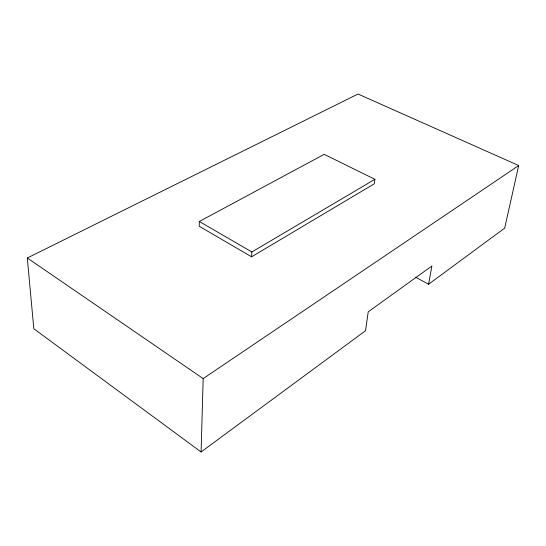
<?xml version="1.0" encoding="UTF-8"?>
<svg xmlns="http://www.w3.org/2000/svg" width="546" height="546" viewBox="0 0 546 546"><rect width="100%" height="100%" fill="white"/><g stroke="black" fill="none" stroke-linecap="round" stroke-linejoin="round"><path stroke-width="0.82" d="M199.331 221.478L199.222 226.249L251.597 256.811L374.29 183.811L374.897 179.3L324.194 154.334L199.331 221.478L251.877 251.972L374.897 179.3M201.092 451.965L203.173 378.596L518.7 165.54L358.019 94.035L27.3 257.992L33.811 328.719L201.092 451.965L365.533 330.719L368.216 311.855L431.893 265.991L428.596 284.227L415.54 277.191M251.597 256.811L251.877 251.972M518.7 165.54L504.675 228.132L428.596 284.227M27.3 257.992L203.173 378.596"/></g></svg>
